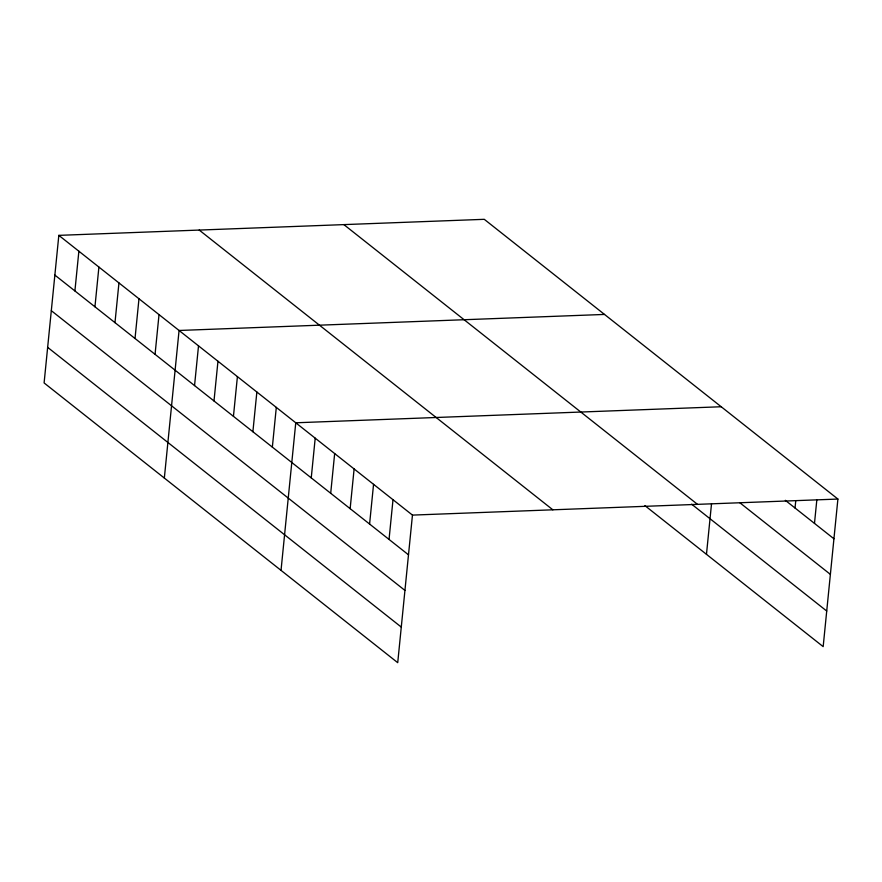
<?xml version="1.0" encoding="UTF-8"?>
<svg xmlns="http://www.w3.org/2000/svg" width="882" height="882" viewBox="0 0 882 882"><rect width="100%" height="100%" fill="white"/><g stroke="black" fill="none" stroke-linecap="round" stroke-linejoin="round"><path stroke-width="1.32" d="M58.829 235.362L44.1 382.942L397.727 662.68L412.456 515.099L58.829 235.362L484.273 219.32L837.9 499.058L823.171 646.638L644.885 505.607M74.904 290.939L78.873 251.216M94.947 306.793L98.905 267.07M114.98 322.636L118.949 282.924M135.023 338.49L138.981 298.766M155.056 354.344L159.025 314.62M164.339 478.055L179.068 330.474L604.501 314.433M194.547 385.577L198.516 345.854M213.995 400.968L217.964 361.245M233.443 416.348L237.412 376.625M252.891 431.739L256.86 392.016M272.351 447.119L276.309 407.396M281.027 570.367L295.757 422.787L721.2 406.745M311.247 477.89L315.205 438.167M330.695 493.281L334.664 453.557M350.143 508.66L354.112 468.937M369.591 524.051L373.56 484.328M389.039 539.431L393.008 499.708M706.471 554.326L711.52 503.787M795.035 508.01L795.718 501.152M814.483 523.39L816.809 500.105M412.456 515.099L837.9 499.058M785.311 500.315L833.931 538.781M739.623 502.575L830.381 574.369M343.881 224.623L697.508 504.35M691.653 504.195L826.721 611.039M199.222 230.07L552.849 509.807M54.86 275.085L408.487 554.811M51.31 310.673L404.937 590.411M47.65 347.354L401.277 627.08"/></g></svg>
